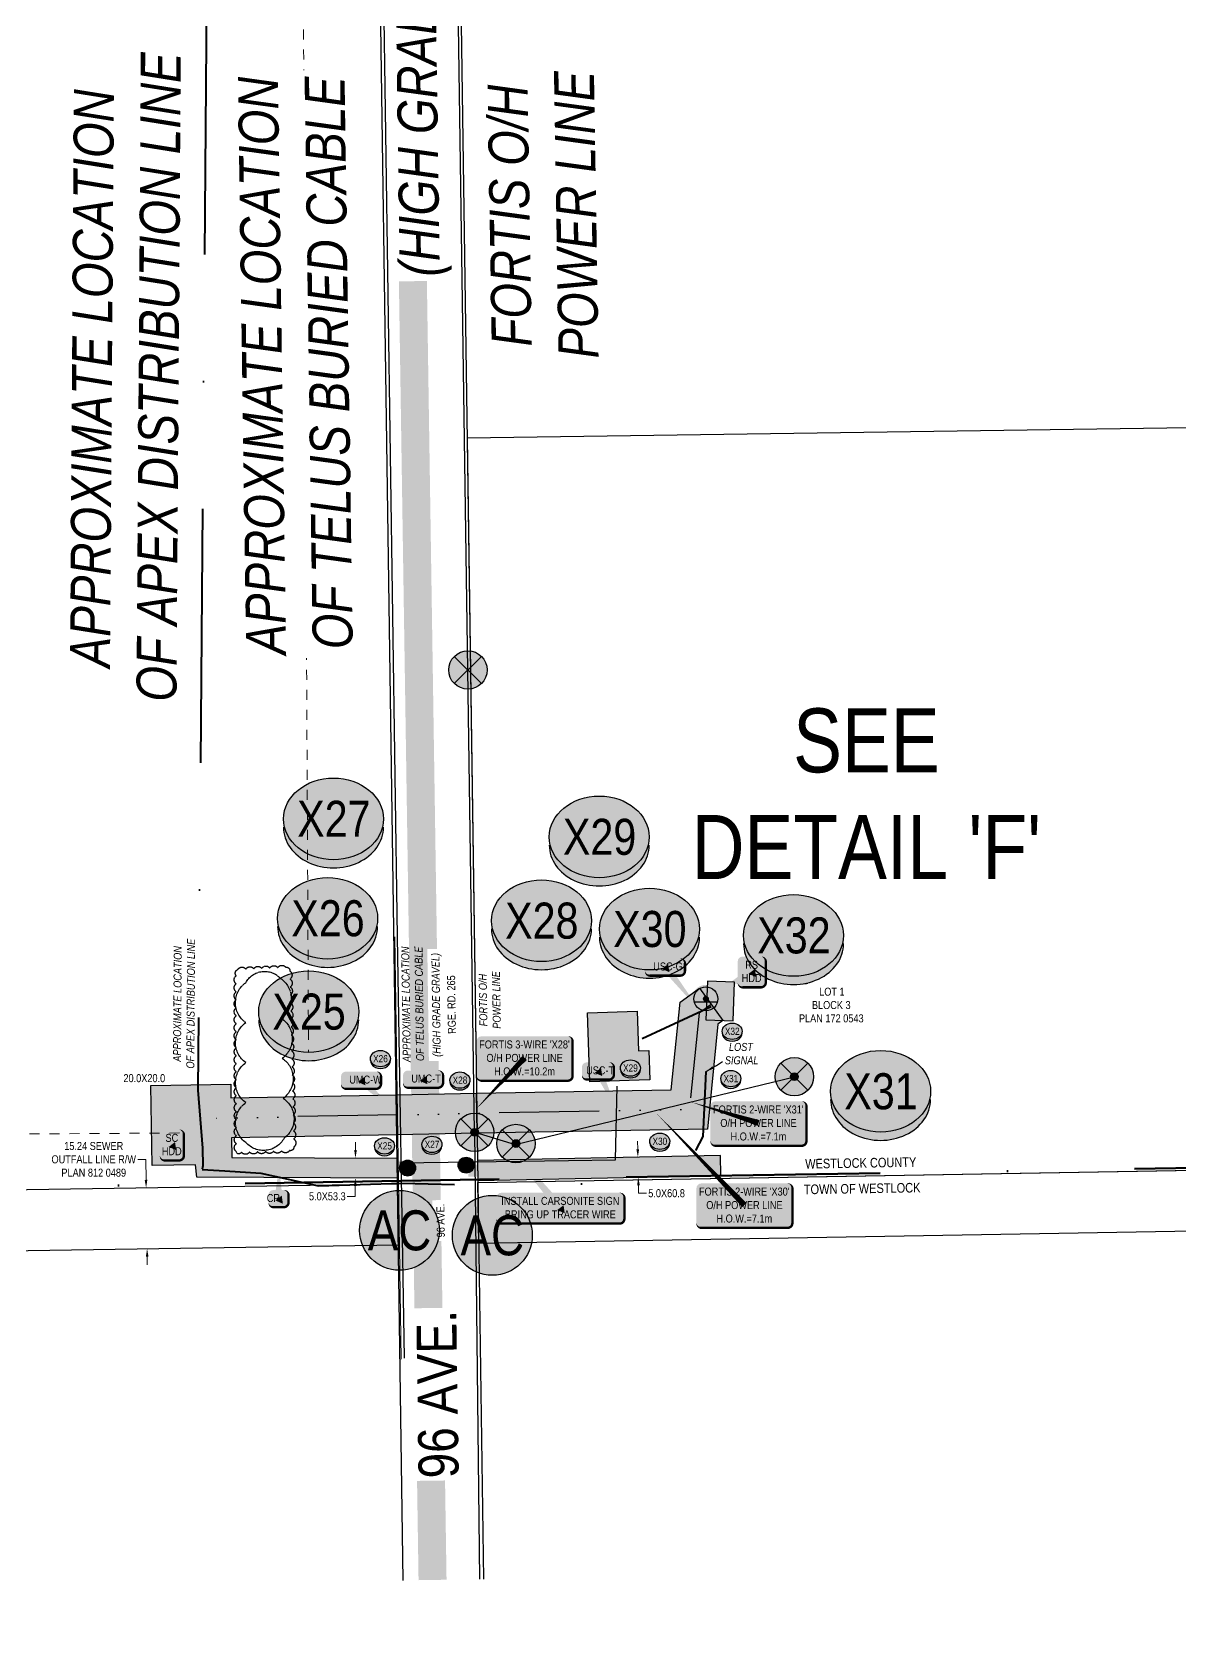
# Model space of a CAD drawing. Extents: x 72365 to 80261, y 6000112 to 6008999.
# Drawn here: x 73268.5 to 73555.6, y 6000137.8 to 6000538 of the extents above; entities that cross this region are included whole.
import ezdxf
from ezdxf.enums import TextEntityAlignment as Align

# ---------------------------------------------------------------- set-up
doc = ezdxf.new("R2010")
doc.units = 0
doc.header["$LTSCALE"] = 5
doc.header["$PDSIZE"] = 2.5
for name, pattern in [('0', [1, 1, 0]), ('BORDER', [44.45, 12.7, -6.35, 12.7, -6.35, 0, -6.35]), ('COOP2', [10, 5, -1, 0, -1, 0, -1, 0, -1, 0, -1]), ('DASHDOT', [25.4, 12.7, -6.35, 0, -6.35]), ('foc-ABD', [1, 0.5, -0.5])]:
    doc.linetypes.add(name, pattern=pattern)
doc.layers.get('Defpoints').update_dxf_attribs({"color": 9})
for name, color, linetype, lineweight, true_color in [('AS-BOUNDARY', 7, 'BORDER', 60, 0xcc33ff), ('AS-STRUCTURE', 7, 'Continuous', 30, 0x595959), ('AS-WATER PIPE', 7, 'foc-WATER', 9, 0x8ac4ff)]:
    doc.layers.add(name, color=color, linetype=linetype, lineweight=lineweight, true_color=true_color)
for name, color, linetype in [('AS-POWER', 104, 'foc-POWER'), ('AS-POWER-EXISTING-PP', 72, 'Continuous'), ('AS-POWER-EXISTING-PP-1000', 72, 'Continuous'), ('AS-POWER-T', 104, 'Continuous'), ('AS-POWER-T-1000', 104, 'Continuous'), ('AS-RESIDENCE', 14, 'Continuous'), ('AS-ROADS', 254, 'Continuous'), ('AS-SYMBOL', 7, 'Continuous'), ('AS-SYMBOL-1000', 7, 'Continuous'), ('AS-TELEPHONE', 224, 'foc-TEL'), ('AS-TELEPHONE-T', 224, 'Continuous'), ('AS-TELEPHONE-T-1000', 224, 'Continuous'), ('CG-NOTES', 7, 'Continuous'), ('CG-NOTES-1000', 7, 'Continuous'), ('DETAIL-T', 7, 'Continuous'), ('F-RW', 190, 'Continuous'), ('L-33-1000', 7, 'Continuous'), ('L-ROAD-T', 7, 'Continuous'), ('L-ROAD-T-1000', 7, 'Continuous'), ('L-SEC', 7, 'Continuous'), ('L-TITLEDB', 4, 'Continuous'), ('L-TITLEDB-T-1000', 4, 'Continuous'), ('P-APEX RECON PAY ITEMS-1000', 240, 'Continuous'), ('P-APEX RECON-10m BUFFER', 51, 'COOP2'), ('P-APEX RECON-URBAN', 30, 'COOP2'), ('P-APEX RECON-WORK AREA', 104, 'Continuous'), ('P-CROSSINGS', 250, 'Continuous'), ('P-CROSSINGS-1000', 250, 'Continuous'), ('T-BUSH', 110, '0'), ('T-BUSH-1000', 110, '0')]:
    doc.layers.add(name, color=color, linetype=linetype)
for name, color, linetype, lineweight in [('AS-RECON EXISTING', 151, 'DASHDOT', 40), ('EXISTING PIPE ABD', 113, 'foc-ABD', 13), ('F-WS-T-1000', 190, 'Continuous', 9), ('P-APEX RECON-TWS-T-1000', 104, 'Continuous', 9), ('T-TEXT', 48, 'Continuous', 18), ('T-TEXT-1000', 48, 'Continuous', 18)]:
    doc.layers.add(name, color=color, linetype=linetype, lineweight=lineweight)
for name, color, linetype, true_color in [('AS-RECON EXISTING-T', 7, 'Continuous', 0x7abdff), ('AS-RECON EXISTING-T-1000', 7, 'Continuous', 0x7abdff), ('AS-STRUCTURE-H', 7, 'Continuous', 0xa8a8a8), ('P-APEX RECON-TO BE DRILLED-H', 7, 'Continuous', 0xffafe1)]:
    doc.layers.add(name, color=color, linetype=linetype, true_color=true_color)
doc.styles.add('1.8', font='ARIALN.TTF', dxfattribs={"height": 2})
doc.styles.add('100L', font='ARIALN.TTF', dxfattribs={"height": 2})
doc.styles.add('175L', font='ARIALN.TTF', dxfattribs={"height": 20})
doc.styles.add('240', font='ARIALN.TTF', dxfattribs={"height": 30})
doc.styles.add('80', font='ARIALN.TTF', dxfattribs={"height": 10})
doc.styles.add('80CG', font='ARIALN.TTF', dxfattribs={"height": 10})
doc.styles.add('80L', font='ARIALN.TTF', dxfattribs={"height": 10})
doc.styles.add('80LS', font='ARIALNI.TTF', dxfattribs={"height": 10})
doc.styles.add('Crossing', font='ARIALN.TTF', dxfattribs={"height": 10})
doc.styles.add('foc-LtypeFont', font='ARIALN.TTF', dxfattribs={"height": 7.35})
doc.linetypes.add('foc-POWER', pattern='A,6,-1,["P",foc-LtypeFont,S=0.2,R=0,X=-0.625,Y=-0.75],-1.24,4', length=12.24)
doc.linetypes.add('foc-TEL', pattern='A,2,-1,["T",foc-LtypeFont,S=0.2,R=0,X=-0.425,Y=-0.75],-1.24,8', length=12.24)
doc.linetypes.add('foc-WATER', pattern='A,10,-1,["W",foc-LtypeFont,S=0.2,R=0,X=-0.425,Y=-0.75],-2', length=13)
doc.dimstyles.new('Compass 1 000', dxfattribs={"dimtxt": 1.8, "dimasz": 2, "dimexe": 0.2, "dimexo": 0.0625, "dimgap": 0.5, "dimtad": 0, "dimtih": 1, "dimtoh": 1, "dimzin": 0, "dimdsep": 46, "dimtxsty": '1.8', "dimcen": 0.1, "dimse1": 1, "dimse2": 1, "dimclrd": 256, "dimclrt": 256, "dimaunit": 1, "dimadec": 4, "dimazin": 0, "dimtfac": 0.06, "dimtofl": 0, "dimtmove": 0, "dimatfit": 0, "dimfxl": 0.2, "dimtolj": 1, "dimtzin": 0, "dimlwd": -1, "dimarcsym": 0})

# ---------------------------------------------------------------- blocks, each defined once
blk = doc.blocks.new('POWERPOLE')
h = blk.add_hatch(color=255)
edge = h.paths.add_edge_path()
edge.add_arc((0, 0), 0.96, 0, 360)
at = {"linetype": 'Continuous'}
for p, q in [((0.679, -0.679), (-0.679, 0.679)), ((-0.679, -0.679), (0.679, 0.679))]:
    blk.add_line(p, q, dxfattribs=at)
blk.add_circle((0, 0), 0.96, dxfattribs=at)
blk = doc.blocks.new('*U443')
h = blk.add_hatch(color=255)
edge = h.paths.add_edge_path()
edge.add_line((-54, -28.5), (54, -28.5))
edge.add_arc((54, -22.5), 6, 270, 360)
edge.add_line((60, -22.5), (60, 21))
edge.add_arc((54, 21), 6, 0, 90)
edge.add_line((54, 27), (-54, 27))
edge.add_arc((-54, 21), 6, 90, 180)
edge.add_line((-60, 21), (-60, -22.5))
edge.add_arc((-54, -22.5), 6, 180, 270)
at = {"color": 104, "flags": 128}
blk.add_lwpolyline([(-54, -28.5, 3, 3, 0), (54, -28.5, 3, 3, 0.414214), (60, -22.5, 3, 3, 0), (60, 21, 3, 0, 0.414214), (54, 27, 0, 0, 0), (-54, 27, 0, 0, 0.414214), (-60, 21, 0, 0, 0), (-60, -22.5, 0, 3, 0.414214)], format="xyseb", close=True, dxfattribs=at)
blk.add_lwpolyline([(-62.5, -65.8, 0, 7.5, 0), (0, 0, 0, 0, 0)], format="xyseb", dxfattribs=at)
at = {"color": 104, "style": '80'}
blk.add_attdef('ENTER_TEXT_001', (-26.8, -4.9), '', height=10, dxfattribs=at)
blk = doc.blocks.new('*U444')
h = blk.add_hatch(color=255)
edge = h.paths.add_edge_path()
edge.add_line((-54, -28.5), (54, -28.5))
edge.add_arc((54, -22.5), 6, 270, 360)
edge.add_line((60, -22.5), (60, 21))
edge.add_arc((54, 21), 6, 0, 90)
edge.add_line((54, 27), (-54, 27))
edge.add_arc((-54, 21), 6, 90, 180)
edge.add_line((-60, 21), (-60, -22.5))
edge.add_arc((-54, -22.5), 6, 180, 270)
at = {"color": 104, "flags": 128}
blk.add_lwpolyline([(-84.4, 26.2, 0, 7.5, 0), (0, 0, 0, 0, 0)], format="xyseb", dxfattribs=at)
blk.add_lwpolyline([(-54, -28.5, 3, 3, 0), (54, -28.5, 3, 3, 0.414214), (60, -22.5, 3, 3, 0), (60, 21, 3, 0, 0.414214), (54, 27, 0, 0, 0), (-54, 27, 0, 0, 0.414214), (-60, 21, 0, 0, 0), (-60, -22.5, 0, 3, 0.414214)], format="xyseb", close=True, dxfattribs=at)
at = {"color": 104, "style": '80'}
blk.add_attdef('ENTER_TEXT_001', (-26.8, -4.9), '', height=10, dxfattribs=at)
blk = doc.blocks.new('*D1191')
at = {"layer": 'Defpoints', "color": 0, "transparency": 16777216}
for p in [(73289.93, 6000248.98), (73290.17, 6000233.76), (73297.32, 6000233.87)]:
    blk.add_point(p, dxfattribs=at)
at = {"layer": 'F-WS-T-1000', "transparency": 16777216}
for p, q in [((73296.97, 6000256.21), (73294.97, 6000256.21)), ((73297.05, 6000251.09), (73296.97, 6000256.21)), ((73297.35, 6000231.87), (73297.38, 6000229.87))]:
    blk.add_line(p, q, dxfattribs=at)
for points in [[(73297.39, 6000251.1), (73296.72, 6000251.09), (73297.08, 6000249.09)], [(73297.68, 6000231.87), (73297.01, 6000231.86), (73297.32, 6000233.87)]]:
    blk.add_solid(points, dxfattribs=at)
at = {"layer": 'F-WS-T-1000', "transparency": 16777216, "insert": (73283.98, 6000256.21), "char_height": 2, "attachment_point": 5, "style": '1.8'}
blk.add_mtext('\\A1;15.24 SEWER\\POUTFALL LINE R/W\\PPLAN 812 0489', dxfattribs=at)
blk = doc.blocks.new('*U1192')
at = {"true_color": 0xffffa8}
h = blk.add_hatch(color=51, dxfattribs=at)
edge = h.paths.add_edge_path()
edge.add_line((-74, -20), (74, -20))
edge.add_arc((74, -14), 6, 270, 360)
edge.add_line((80, -14), (80, 12.5))
edge.add_arc((74, 12.5), 6, 0, 90)
edge.add_line((74, 18.5), (-74, 18.5))
edge.add_arc((-74, 12.5), 6, 90, 180)
edge.add_line((-80, 12.5), (-80, -14))
edge.add_arc((-74, -14), 6, 180, 270)
at = {"color": 240, "flags": 128}
for points in [[(-100.8, 118.4, 0, 10, 0), (0, 0, 5, 5, 0)], [(5.4, -7.1, 0, 10, 0), (0, 0, 5, 5, 0)]]:
    blk.add_lwpolyline(points, format="xyseb", dxfattribs=at)
blk.add_lwpolyline([(-74, -20, 3, 3, 0), (74, -20, 3, 3, 0.414214), (80, -14, 3, 3, 0), (80, 12.5, 3, 0, 0.414214), (74, 18.5, 0, 0, 0), (-74, 18.5, 0, 0, 0.414214), (-80, 12.5, 0, 0, 0), (-80, -14, 0, 3, 0.414214)], format="xyseb", close=True, dxfattribs=at)
at = {"color": 4, "style": '80'}
blk.add_attdef('OTHER_001', (-14.7, -5), '', height=10, dxfattribs=at)
blk = doc.blocks.new('*U1193')
at = {"true_color": 0xffffa8}
h = blk.add_hatch(color=51, dxfattribs=at)
edge = h.paths.add_edge_path()
edge.add_line((-19, -11.5), (19, -11.5))
edge.add_arc((19, -5.5), 6, 270, 360)
edge.add_line((25, -5.5), (25, 4))
edge.add_arc((19, 4), 6, 0, 90)
edge.add_line((19, 10), (-19, 10))
edge.add_arc((-19, 4), 6, 90, 180)
edge.add_line((-25, 4), (-25, -5.5))
edge.add_arc((-19, -5.5), 6, 180, 270)
at = {"color": 240, "flags": 128}
blk.add_lwpolyline([(-19, -11.5, 3, 3, 0), (19, -11.5, 3, 3, 0.414214), (25, -5.5, 3, 3, 0), (25, 4, 3, 0, 0.414214), (19, 10, 0, 0, 0), (-19, 10, 0, 0, 0.414214), (-25, 4, 0, 0, 0), (-25, -5.5, 0, 3, 0.414214)], format="xyseb", close=True, dxfattribs=at)
for points in [[(45.6, -44, 0, 10, 0), (0, 0, 5, 5, 0)], [(5.4, -7.1, 0, 10, 0), (0, 0, 5, 5, 0)]]:
    blk.add_lwpolyline(points, format="xyseb", dxfattribs=at)
at = {"color": 4, "style": '80'}
blk.add_attdef('OTHER_001', (-14.7, -5), '', height=10, dxfattribs=at)
blk = doc.blocks.new('*U1194')
at = {"true_color": 0xffffa8}
h = blk.add_hatch(color=51, dxfattribs=at)
edge = h.paths.add_edge_path()
edge.add_line((-19, -11.5), (19, -11.5))
edge.add_arc((19, -5.5), 6, 270, 360)
edge.add_line((25, -5.5), (25, 4))
edge.add_arc((19, 4), 6, 0, 90)
edge.add_line((19, 10), (-19, 10))
edge.add_arc((-19, 4), 6, 90, 180)
edge.add_line((-25, 4), (-25, -5.5))
edge.add_arc((-19, -5.5), 6, 180, 270)
at = {"color": 240, "flags": 128}
for points in [[(-28.3, -45.3, 0, 10, 0), (0, 0, 5, 5, 0)], [(5.4, -7.1, 0, 10, 0), (0, 0, 5, 5, 0)]]:
    blk.add_lwpolyline(points, format="xyseb", dxfattribs=at)
blk.add_lwpolyline([(-19, -11.5, 3, 3, 0), (19, -11.5, 3, 3, 0.414214), (25, -5.5, 3, 3, 0), (25, 4, 3, 0, 0.414214), (19, 10, 0, 0, 0), (-19, 10, 0, 0, 0.414214), (-25, 4, 0, 0, 0), (-25, -5.5, 0, 3, 0.414214)], format="xyseb", close=True, dxfattribs=at)
at = {"color": 4, "style": '80'}
blk.add_attdef('OTHER_001', (-14.7, -5), '', height=10, dxfattribs=at)
blk = doc.blocks.new('*U1195')
at = {"true_color": 0xffffa8}
h = blk.add_hatch(color=51, dxfattribs=at)
edge = h.paths.add_edge_path()
edge.add_line((-9, -20), (9, -20))
edge.add_arc((9, -14), 6, 270, 360)
edge.add_line((15, -14), (15, 12.5))
edge.add_arc((9, 12.5), 6, 0, 90)
edge.add_line((9, 18.5), (-9, 18.5))
edge.add_arc((-9, 12.5), 6, 90, 180)
edge.add_line((-15, 12.5), (-15, -14))
edge.add_arc((-9, -14), 6, 180, 270)
at = {"color": 240, "flags": 128}
for points in [[(35.6, 31.3, 0, 10, 0), (0, 0, 5, 5, 0)], [(5.4, -7.1, 0, 10, 0), (0, 0, 5, 5, 0)]]:
    blk.add_lwpolyline(points, format="xyseb", dxfattribs=at)
blk.add_lwpolyline([(-9, -20, 3, 3, 0), (9, -20, 3, 3, 0.414214), (15, -14, 3, 3, 0), (15, 12.5, 3, 0, 0.414214), (9, 18.5, 0, 0, 0), (-9, 18.5, 0, 0, 0.414214), (-15, 12.5, 0, 0, 0), (-15, -14, 0, 3, 0.414214)], format="xyseb", close=True, dxfattribs=at)
at = {"color": 4, "style": '80'}
blk.add_attdef('OTHER_001', (-14.7, -5), '', height=10, dxfattribs=at)
blk = doc.blocks.new('*U1196')
at = {"true_color": 0xffffa8}
h = blk.add_hatch(color=51, dxfattribs=at)
edge = h.paths.add_edge_path()
edge.add_line((-6.5, -11.5), (6.5, -11.5))
edge.add_arc((6.5, -5.5), 6, 270, 360)
edge.add_line((12.5, -5.5), (12.5, 4))
edge.add_arc((6.5, 4), 6, 0, 90)
edge.add_line((6.5, 10), (-6.5, 10))
edge.add_arc((-6.5, 4), 6, 90, 180)
edge.add_line((-12.5, 4), (-12.5, -5.5))
edge.add_arc((-6.5, -5.5), 6, 180, 270)
at = {"color": 240, "flags": 128}
for points in [[(0.6, 38.2, 0, 10, 0), (0, 0, 5, 5, 0)], [(5.4, -7.1, 0, 10, 0), (0, 0, 5, 5, 0)]]:
    blk.add_lwpolyline(points, format="xyseb", dxfattribs=at)
blk.add_lwpolyline([(-6.5, -11.5, 3, 3, 0), (6.5, -11.5, 3, 3, 0.414214), (12.5, -5.5, 3, 3, 0), (12.5, 4, 3, 0, 0.414214), (6.5, 10, 0, 0, 0), (-6.5, 10, 0, 0, 0.414214), (-12.5, 4, 0, 0, 0), (-12.5, -5.5, 0, 3, 0.414214)], format="xyseb", close=True, dxfattribs=at)
at = {"color": 4, "style": '80'}
blk.add_attdef('OTHER_001', (-14.7, -5), '', height=10, dxfattribs=at)
blk = doc.blocks.new('*D1197')
at = {"layer": 'Defpoints', "color": 0, "transparency": 16777216}
for p in [(73341.95, 6000256.59), (73341.92, 6000251.59), (73349.4, 6000251.56)]:
    blk.add_point(p, dxfattribs=at)
at = {"layer": 'P-APEX RECON-TWS-T-1000', "transparency": 16777216}
for p, q in [((73349.43, 6000258.55), (73349.44, 6000260.55)), ((73349.39, 6000249.56), (73349.38, 6000246.97)), ((73349.38, 6000246.97), (73347.38, 6000246.97))]:
    blk.add_line(p, q, dxfattribs=at)
for points in [[(73349.1, 6000258.55), (73349.77, 6000258.55), (73349.43, 6000256.55)], [(73349.06, 6000249.56), (73349.72, 6000249.56), (73349.4, 6000251.56)]]:
    blk.add_solid(points, dxfattribs=at)
at = {"layer": 'P-APEX RECON-TWS-T-1000', "transparency": 16777216, "insert": (73342.39, 6000246.97), "char_height": 2, "attachment_point": 5, "style": '1.8'}
blk.add_mtext('\\A1;5.0X53.3', dxfattribs=at)
blk = doc.blocks.new('Access_Point')
h = blk.add_hatch(color=255)
h.dxf.hatch_style = 1
edge = h.paths.add_edge_path()
edge.add_arc((0, 0), 9.99, 0, 360)
at = {"color": 170}
blk.add_circle((0, 0), 9.99, dxfattribs=at)
at = {"color": 170, "style": '175L'}
blk.add_text('AC', height=10, dxfattribs=at).set_placement((0, 0), align=Align.MIDDLE_CENTER)
blk = doc.blocks.new('*U1198')
at = {"true_color": 0xffffa8}
h = blk.add_hatch(color=51, dxfattribs=at)
edge = h.paths.add_edge_path()
edge.add_line((-14, -11.5), (14, -11.5))
edge.add_arc((14, -5.5), 6, 270, 360)
edge.add_line((20, -5.5), (20, 4))
edge.add_arc((14, 4), 6, 0, 90)
edge.add_line((14, 10), (-14, 10))
edge.add_arc((-14, 4), 6, 90, 180)
edge.add_line((-20, 4), (-20, -5.5))
edge.add_arc((-14, -5.5), 6, 180, 270)
at = {"color": 240, "flags": 128}
blk.add_lwpolyline([(-14, -11.5, 3, 3, 0), (14, -11.5, 3, 3, 0.414214), (20, -5.5, 3, 3, 0), (20, 4, 3, 0, 0.414214), (14, 10, 0, 0, 0), (-14, 10, 0, 0, 0.414214), (-20, 4, 0, 0, 0), (-20, -5.5, 0, 3, 0.414214)], format="xyseb", close=True, dxfattribs=at)
for points in [[(23.7, -50.5, 0, 10, 0), (0, 0, 5, 5, 0)], [(5.4, -7.1, 0, 10, 0), (0, 0, 5, 5, 0)]]:
    blk.add_lwpolyline(points, format="xyseb", dxfattribs=at)
at = {"color": 4, "style": '80'}
blk.add_attdef('OTHER_001', (-14.7, -5), '', height=10, dxfattribs=at)
blk = doc.blocks.new('*U1199')
h = blk.add_hatch(color=255)
edge = h.paths.add_edge_path()
edge.add_line((-54, -28.5), (54, -28.5))
edge.add_arc((54, -22.5), 6, 270, 360)
edge.add_line((60, -22.5), (60, 21))
edge.add_arc((54, 21), 6, 0, 90)
edge.add_line((54, 27), (-54, 27))
edge.add_arc((-54, 21), 6, 90, 180)
edge.add_line((-60, 21), (-60, -22.5))
edge.add_arc((-54, -22.5), 6, 180, 270)
at = {"color": 104, "flags": 128}
blk.add_lwpolyline([(-113.1, 118, 0, 7.5, 0), (0, 0, 0, 0, 0)], format="xyseb", dxfattribs=at)
blk.add_lwpolyline([(-54, -28.5, 3, 3, 0), (54, -28.5, 3, 3, 0.414214), (60, -22.5, 3, 3, 0), (60, 21, 3, 0, 0.414214), (54, 27, 0, 0, 0), (-54, 27, 0, 0, 0.414214), (-60, 21, 0, 0, 0), (-60, -22.5, 0, 3, 0.414214)], format="xyseb", close=True, dxfattribs=at)
at = {"color": 104, "style": '80'}
blk.add_attdef('ENTER_TEXT_001', (-26.8, -4.9), '', height=10, dxfattribs=at)
blk = doc.blocks.new('*U1200')
at = {"true_color": 0xffffa8}
h = blk.add_hatch(color=51, dxfattribs=at)
edge = h.paths.add_edge_path()
edge.add_line((-19, -11.5), (19, -11.5))
edge.add_arc((19, -5.5), 6, 270, 360)
edge.add_line((25, -5.5), (25, 4))
edge.add_arc((19, 4), 6, 0, 90)
edge.add_line((19, 10), (-19, 10))
edge.add_arc((-19, 4), 6, 90, 180)
edge.add_line((-25, 4), (-25, -5.5))
edge.add_arc((-19, -5.5), 6, 180, 270)
at = {"color": 240, "flags": 128}
blk.add_lwpolyline([(-19, -11.5, 3, 3, 0), (19, -11.5, 3, 3, 0.414214), (25, -5.5, 3, 3, 0), (25, 4, 3, 0, 0.414214), (19, 10, 0, 0, 0), (-19, 10, 0, 0, 0.414214), (-25, 4, 0, 0, 0), (-25, -5.5, 0, 3, 0.414214)], format="xyseb", close=True, dxfattribs=at)
for points in [[(44.5, -56.5, 0, 10, 0), (0, 0, 5, 5, 0)], [(5.4, -7.1, 0, 10, 0), (0, 0, 5, 5, 0)]]:
    blk.add_lwpolyline(points, format="xyseb", dxfattribs=at)
at = {"color": 4, "style": '80'}
blk.add_attdef('OTHER_001', (-14.7, -5), '', height=10, dxfattribs=at)
blk = doc.blocks.new('RISER')
h = blk.add_hatch(color=255)
h.dxf.hatch_style = 1
edge = h.paths.add_edge_path()
edge.add_arc((0, 0), 0.7, 0, 360)
blk.add_hatch(color=13).paths.add_polyline_path([(0.581, -0.15), (-0.581, -0.15, 0.774597)])
at = {"color": 13}
blk.add_line((-0.581, -0.15), (0.581, -0.15), dxfattribs=at)
blk.add_circle((0, 0), 0.6, dxfattribs=at)
blk = doc.blocks.new('*U1201')
at = {"true_color": 0xffffa8}
h = blk.add_hatch(color=51, dxfattribs=at)
edge = h.paths.add_edge_path()
edge.add_line((-11.5, -20), (11.5, -20))
edge.add_arc((11.5, -14), 6, 270, 360)
edge.add_line((17.5, -14), (17.5, 12.5))
edge.add_arc((11.5, 12.5), 6, 0, 90)
edge.add_line((11.5, 18.5), (-11.5, 18.5))
edge.add_arc((-11.5, 12.5), 6, 90, 180)
edge.add_line((-17.5, 12.5), (-17.5, -14))
edge.add_arc((-11.5, -14), 6, 180, 270)
at = {"color": 240, "flags": 128}
for points in [[(-51.2, -32.1, 0, 10, 0), (0, 0, 5, 5, 0)], [(5.4, -7.1, 0, 10, 0), (0, 0, 5, 5, 0)]]:
    blk.add_lwpolyline(points, format="xyseb", dxfattribs=at)
blk.add_lwpolyline([(-11.5, -20, 3, 3, 0), (11.5, -20, 3, 3, 0.414214), (17.5, -14, 3, 3, 0), (17.5, 12.5, 3, 0, 0.414214), (11.5, 18.5, 0, 0, 0), (-11.5, 18.5, 0, 0, 0.414214), (-17.5, 12.5, 0, 0, 0), (-17.5, -14, 0, 3, 0.414214)], format="xyseb", close=True, dxfattribs=at)
at = {"color": 4, "style": '80'}
blk.add_attdef('OTHER_001', (-14.7, -5), '', height=10, dxfattribs=at)
blk = doc.blocks.new('*D1202')
at = {"layer": 'Defpoints', "color": 0, "transparency": 16777216}
for p in [(73425.35, 6000256.84), (73425.45, 6000251.85), (73420.16, 6000251.74)]:
    blk.add_point(p, dxfattribs=at)
at = {"layer": 'P-APEX RECON-TWS-T-1000', "transparency": 16777216}
for p, q in [((73420.02, 6000258.74), (73419.97, 6000260.74)), ((73420.2, 6000249.74), (73420.24, 6000247.74)), ((73420.24, 6000247.74), (73422.24, 6000247.74))]:
    blk.add_line(p, q, dxfattribs=at)
for points in [[(73420.35, 6000258.74), (73419.68, 6000258.73), (73420.06, 6000256.74)], [(73420.53, 6000249.75), (73419.86, 6000249.73), (73420.16, 6000251.74)]]:
    blk.add_solid(points, dxfattribs=at)
at = {"layer": 'P-APEX RECON-TWS-T-1000', "transparency": 16777216, "insert": (73427.23, 6000247.74), "char_height": 2, "attachment_point": 5, "style": '1.8'}
blk.add_mtext('\\A1;5.0X60.8', dxfattribs=at)
blk = doc.blocks.new('xing2')
h = blk.add_hatch(color=50)
h.dxf.hatch_style = 1
edge = h.paths.add_edge_path()
edge.add_ellipse((0, 0), major_axis=(-12.5, 0), ratio=0.816297, start_angle=0, end_angle=360)
h = blk.add_hatch(color=250)
h.dxf.hatch_style = 1
edge = h.paths.add_edge_path()
edge.add_ellipse((0, -2.05), major_axis=(-12.5, 0), ratio=0.816297, start_angle=0, end_angle=180)
edge.add_line((12.5, -2.05), (12.5, 0))
edge.add_ellipse((0, 0), major_axis=(-12.5, 0), ratio=0.816297, start_angle=0, end_angle=180, ccw=False)
edge.add_line((-12.5, 0), (-12.5, -2.05))
at = {"color": 250}
blk.add_ellipse((0, 0), major_axis=(-12.5, 0), ratio=0.816297, dxfattribs=at)
blk.add_ellipse((0, -2.05), major_axis=(-12.5, 0), ratio=0.816297, start_param=0, end_param=3.141593, dxfattribs=at)
at = {"color": 250, "style": 'Crossing'}
blk.add_attdef('CROSSING', text='', height=9, dxfattribs=at).set_placement((0.09, 0.02), align=Align.MIDDLE_CENTER)
at = {"color": 250, "style": 'Crossing', "flags": 1}
for tag, p in [('OWNER', (0.09, -12.49)), ('DESCRIPTION', (0.09, -25.77)), ('LOCATION', (0.09, -39.3)), ('DWG_REF', (0.09, -52.84))]:
    blk.add_attdef(tag, text='', height=9, dxfattribs=at).set_placement(p, align=Align.MIDDLE_CENTER)

msp = doc.modelspace()

# ---------------------------------------------------------------- hatches: boundary and pattern name
at = {"layer": 'AS-STRUCTURE-H'}
h = msp.add_hatch(color=256, dxfattribs=at)
h.dxf.hatch_style = 1
h.paths.add_polyline_path([(73437.471, 6000300.766), (73437.056, 6000291.104), (73443.84, 6000290.813), (73444.255, 6000300.474)])
h = msp.add_hatch(color=256, dxfattribs=at)
h.dxf.hatch_style = 1
h.paths.add_polyline_path([(73420.4, 6000275.973), (73408.009, 6000275.597), (73407.487, 6000292.844), (73419.877, 6000293.219), (73420.176, 6000283.351), (73422.781, 6000283.43), (73423.005, 6000276.051)])
at = {"layer": 'P-APEX RECON-10m BUFFER'}
h = msp.add_hatch(color=256, dxfattribs=at)
h.dxf.hatch_style = 1
h.paths.add_polyline_path([(73379.707, 6000272.721), (73428.38, 6000273.626), (73430.597, 6000295.524), (73435.425, 6000298.997), (73441.26, 6000290.886), (73440.084, 6000290.041), (73437.428, 6000263.801), (73379.851, 6000262.73)])
h = msp.add_hatch(color=256, dxfattribs=at)
h.dxf.hatch_style = 1
h.paths.add_polyline_path([(73359.754, 6000262.356), (73318.453, 6000261.588), (73318.533, 6000256.702), (73359.838, 6000256.502), (73359.91, 6000251.506), (73309.743, 6000251.749), (73309.424, 6000254.862), (73298.58, 6000254.685), (73298.255, 6000274.666), (73318.235, 6000274.991), (73318.291, 6000271.578), (73359.61, 6000272.347)])
h = msp.add_hatch(color=256, dxfattribs=at)
h.dxf.hatch_style = 1
h.paths.add_polyline_path([(73379.851, 6000262.73), (73359.754, 6000262.356), (73359.61, 6000272.347), (73379.707, 6000272.721)])
h = msp.add_hatch(color=256, dxfattribs=at)
h.dxf.hatch_style = 1
h.paths.add_polyline_path([(73440.721, 6000257.154), (73379.948, 6000255.924), (73380.02, 6000250.929), (73440.822, 6000252.159)])
at = {"layer": 'P-APEX RECON-TO BE DRILLED-H'}
h = msp.add_hatch(color=256, dxfattribs=at)
h.dxf.hatch_style = 1
edge = h.paths.add_edge_path()
edge.add_line((73441.26, 6000290.886), (73440.084, 6000290.041))
edge.add_line((73440.084, 6000290.041), (73437.428, 6000263.801))
edge.add_line((73437.428, 6000263.801), (73317.209, 6000261.565))
edge.add_line((73317.209, 6000261.565), (73310.937, 6000261.2))
edge.add_line((73310.937, 6000261.2), (73310.357, 6000271.175))
edge.add_line((73310.357, 6000271.175), (73316.728, 6000271.545))
edge.add_arc((73317.018, 6000266.558), 4.996, 91.06589, 93.32545, ccw=False)
edge.add_line((73316.925, 6000271.553), (73428.38, 6000273.626))
edge.add_line((73428.38, 6000273.626), (73430.597, 6000295.524))
edge.add_line((73430.597, 6000295.524), (73435.425, 6000298.997))
edge.add_line((73435.425, 6000298.997), (73441.26, 6000290.886))

# ---------------------------------------------------------------- linework, layer by layer
at = {"layer": 'AS-BOUNDARY', "flags": 128}
msp.add_lwpolyline([(75926.095, 6000295.019), (75826.111, 6000293.198), (75021.904, 6000278.765), (74190.872, 6000264.401), (74090.887, 6000262.676), (72553.855, 6000237.732), (72555.244, 6000137.825)], dxfattribs=at)
at = {"layer": 'AS-POWER', "flags": 128}
for points in [[(73379.21, 6000262.974), (73377.548, 6000378.547), (73366.287, 6001155.6)], [(73380.513, 6000151.269), (73379.288, 6000262.988), (73389.334, 6000259.963), (73459.181, 6000276.81)]]:
    msp.add_lwpolyline(points, dxfattribs=at)
at = {"layer": 'AS-RECON EXISTING', "flags": 128}
for points in [[(73410.765, 6001085.25), (73400.429, 6001071.48), (73400.096, 6000919.401), (73401.13, 6000914.758), (73404.558, 6000899.365), (73334.686, 6000898.602), (73317.923, 6000898.419), (73319.561, 6000839.686), (73320.497, 6000806.13), (73313.921, 6000806.028), (73314.094, 6000793.993), (73314.041, 6000786.121), (73310.026, 6000273.49), (73311.198, 6000258.981), (73311.228, 6000254.619), (73311.082, 6000253.732)], [(73311.087, 6000253.683), (73311.088, 6000253.675), (73316.749, 6000253.347), (73325.772, 6000252.73), (73340.197, 6000249.594), (73361.022, 6000250.228), (73378.679, 6000249.841), (73405.557, 6000250.047), (73428.561, 6000252.25), (73432.19, 6000253.91), (73436.392, 6000261.916), (73437.147, 6000278.168)]]:
    msp.add_lwpolyline(points, dxfattribs=at)
at = {"layer": 'AS-RECON EXISTING', "color": 240, "flags": 128}
msp.add_lwpolyline([(73438.4, 6000294.333), (73421.127, 6000286.342)], dxfattribs=at)
at = {"layer": 'AS-RESIDENCE', "flags": 128}
msp.add_lwpolyline([(73420.4, 6000275.973), (73408.009, 6000275.597), (73407.487, 6000292.844), (73419.877, 6000293.219), (73420.176, 6000283.351), (73420.176, 6000283.351), (73422.781, 6000283.43), (73423.005, 6000276.051)], close=True, dxfattribs=at)
at = {"layer": 'AS-ROADS', "flags": 128}
for points, const_width in [([(73368.707, 6000151.077), (73353.501, 6001155.393)], 7), ([(73348.499, 6000254.283), (73365.736, 6000254.406)], 2.998), ([(73377.629, 6000253.379), (73440.772, 6000254.657)], 2.998)]:
    msp.add_lwpolyline(points, dxfattribs=dict(at, const_width=const_width))
at = {"layer": 'AS-STRUCTURE', "flags": 128}
msp.add_lwpolyline([(73437.471, 6000300.766), (73437.056, 6000291.104), (73443.84, 6000290.813), (73444.255, 6000300.474)], close=True, dxfattribs=at)
at = {"layer": 'AS-TELEPHONE', "flags": 128}
for points in [[(73361.663, 6000206.478), (73359.937, 6000311.87), (73347.721, 6001155.3)], [(73360.515, 6000255.361), (73402.711, 6000255.943), (73414.469, 6000256.111), (73414.908, 6000274.487)]]:
    msp.add_lwpolyline(points, dxfattribs=at)
at = {"layer": 'AS-WATER PIPE', "flags": 128}
msp.add_lwpolyline([(73360.888, 6000206.305), (73359.256, 6000311.87)], dxfattribs=at)
at = {"layer": 'EXISTING PIPE ABD', "flags": 128}
for points in [[(73334.686, 6000898.602), (73337.687, 6000283.091)], [(73305.441, 6000262.808), (73167.51, 6000261.927), (73167.745, 6000246.821)]]:
    msp.add_lwpolyline(points, dxfattribs=at)
at = {"layer": 'F-RW', "flags": 128}
for points in [[(74090.887, 6000262.677), (74093.171, 6000262.716), (74092.917, 6000277.941), (74732.419, 6000288.985), (74733.467, 6000228.084), (74733.467, 6000228.084), (75002.52, 6000232.731), (75002.758, 6000217.505), (74718.504, 6000212.595), (74717.455, 6000273.496), (74190.872, 6000264.401), (74108.395, 6000262.979), (74108.658, 6000247.754), (74091.122, 6000247.451), (73380.247, 6000235.175), (73380.028, 6000250.401)], [(73380.028, 6000250.401), (74093.171, 6000262.716)]]:
    msp.add_lwpolyline(points, dxfattribs=at)
msp.add_lwpolyline([(72520.596, 6000237.214), (72520.94, 6000222.001), (73360.152, 6000234.828), (73359.931, 6000250.054), (72520.596, 6000237.214)], close=True, dxfattribs=at)
at = {"layer": 'L-SEC', "flags": 128}
for points in [[(73359.931, 6000250.054), (73348.347, 6001055.228)], [(73368.444, 6001055.557), (73380.028, 6000250.401)], [(73361.369, 6000150.957), (73359.931, 6000250.054)], [(73380.028, 6000250.401), (73381.452, 6000151.284)]]:
    msp.add_lwpolyline(points, dxfattribs=at)
at = {"layer": 'L-TITLEDB', "flags": 128}
msp.add_lwpolyline([(73665.873, 6000255.336), (73663.208, 6000440.581), (73377.351, 6000436.462), (73380.028, 6000250.401)], close=True, dxfattribs=at)
at = {"layer": 'P-APEX RECON-URBAN', "flags": 128}
msp.add_lwpolyline([(73438.342, 6000294.941), (73435.341, 6000292.782), (73432.904, 6000268.714), (73317.018, 6000266.558), (73310.647, 6000266.187)], dxfattribs=at)
at = {"layer": 'P-APEX RECON-WORK AREA', "flags": 128}
for points in [[(73379.707, 6000272.721), (73428.38, 6000273.626), (73430.597, 6000295.524), (73435.425, 6000298.997), (73441.26, 6000290.886), (73440.084, 6000290.041), (73437.428, 6000263.801), (73379.851, 6000262.73)], [(73359.754, 6000262.356), (73318.453, 6000261.588), (73318.533, 6000256.702), (73359.838, 6000256.502), (73359.91, 6000251.506), (73309.743, 6000251.749), (73309.424, 6000254.862), (73298.58, 6000254.685), (73298.255, 6000274.666), (73318.235, 6000274.991), (73318.291, 6000271.578), (73359.61, 6000272.347)], [(73379.851, 6000262.73), (73359.754, 6000262.356), (73359.61, 6000272.347), (73379.707, 6000272.721)], [(73440.721, 6000257.154), (73379.948, 6000255.924), (73380.02, 6000250.929), (73440.822, 6000252.159)]]:
    msp.add_lwpolyline(points, close=True, dxfattribs=at)
at = {"layer": 'T-BUSH', "flags": 128}
msp.add_lwpolyline([(73322.05, 6000260.407, -0.5205671), (73322.038, 6000270.399, -0.5205671), (73322.027, 6000280.39, -0.5205671), (73322.016, 6000290.382, -0.5205671), (73322.004, 6000300.374, -0.5205671), (73330.674, 6000301.455, -0.5205671), (73330.902, 6000291.466, -0.5205671), (73331.13, 6000281.477, -0.5205671), (73331.357, 6000271.487, -0.5205671), (73331.585, 6000261.498, -0.5205671)], format="xyb", close=True, dxfattribs=at)
at = {"layer": 'T-BUSH-1000', "flags": 128}
msp.add_lwpolyline([(73319.654, 6000258.128, -0.5205671), (73319.652, 6000260.126, -0.5205671), (73319.65, 6000262.124, -0.5205671), (73319.648, 6000264.123, -0.5205671), (73319.645, 6000266.121, -0.5205671), (73319.643, 6000268.119, -0.5205671), (73319.641, 6000270.118, -0.5205671), (73319.638, 6000272.116, -0.5205671), (73319.636, 6000274.114, -0.5205671), (73319.634, 6000276.113, -0.5205671), (73319.632, 6000278.111, -0.5205671), (73319.629, 6000280.109, -0.5205671), (73319.627, 6000282.108, -0.5205671), (73319.625, 6000284.106, -0.5205671), (73319.622, 6000286.104, -0.5205671), (73319.62, 6000288.103, -0.5205671), (73319.618, 6000290.101, -0.5205671), (73319.616, 6000292.099, -0.5205671), (73319.613, 6000294.098, -0.5205671), (73319.611, 6000296.096, -0.5205671), (73319.609, 6000298.094, -0.5205671), (73319.606, 6000300.093, -0.5205671), (73319.604, 6000302.091, -0.5205671), (73320.023, 6000303.687, -0.5205671), (73322.02, 6000303.778, -0.5205671), (73324.016, 6000303.869, -0.5205671), (73326.012, 6000303.959, -0.5205671), (73328.008, 6000304.05, -0.5205671), (73330.005, 6000304.141, -0.5205671), (73332.001, 6000304.232, -0.5205671), (73333.031, 6000303.288, -0.5205671), (73333.077, 6000301.29, -0.5205671), (73333.122, 6000299.292, -0.5205671), (73333.168, 6000297.294, -0.5205671), (73333.213, 6000295.297, -0.5205671), (73333.259, 6000293.299, -0.5205671), (73333.304, 6000291.301, -0.5205671), (73333.35, 6000289.303, -0.5205671), (73333.395, 6000287.305, -0.5205671), (73333.441, 6000285.308, -0.5205671), (73333.486, 6000283.31, -0.5205671), (73333.532, 6000281.312, -0.5205671), (73333.578, 6000279.314, -0.5205671), (73333.623, 6000277.316, -0.5205671), (73333.669, 6000275.319, -0.5205671), (73333.714, 6000273.321, -0.5205671), (73333.76, 6000271.323, -0.5205671), (73333.805, 6000269.325, -0.5205671), (73333.851, 6000267.327, -0.5205671), (73333.896, 6000265.329, -0.5205671), (73333.942, 6000263.332, -0.5205671), (73333.988, 6000261.334, -0.5205671), (73334.033, 6000259.336, -0.5205671), (73332.944, 6000258.407, -0.5205671), (73330.947, 6000258.334, -0.5205671), (73328.95, 6000258.261, -0.5205671), (73326.953, 6000258.187, -0.5205671), (73324.956, 6000258.114, -0.5205671), (73322.959, 6000258.041, -0.5205671), (73320.962, 6000257.968, -0.5205671), (73319.617, 6000257.918, -0.5205671)], format="xyb", dxfattribs=at)

# ---------------------------------------------------------------- block references
at = {"layer": 'AS-POWER-EXISTING-PP', "xscale": 4.99999999999995, "yscale": 4.99999999999995, "zscale": 4.99999999999995}
for p in [(73377.548, 6000378.547), (73459.189, 6000276.872), (73379.21, 6000262.974), (73389.551, 6000260.171)]:
    msp.add_blockref('POWERPOLE', p, dxfattribs=at)
at = {"layer": 'AS-POWER-EXISTING-PP-1000'}
for p in [(73459.189, 6000276.872), (73379.21, 6000262.974), (73389.551, 6000260.171)]:
    msp.add_blockref('POWERPOLE', p, dxfattribs=at)
at = {"layer": 'AS-POWER-T-1000'}
ref = msp.add_blockref('*U443', (73391.727, 6000281.57), dxfattribs=dict(at, xscale=0.1999999999999994, yscale=0.1999999999999994, zscale=0.1999999999999994))
ref.add_attrib('ENTER_TEXT_001', "FORTIS 3-WIRE 'X28'", (73380.363, 6000283.938), dxfattribs={"layer": '0', "color": 104, "height": 2, "style": '80'})
ref.add_attrib('ENTER_TEXT_002', 'O/H POWER LINE', (73382.183, 6000280.57), dxfattribs={"layer": '0', "color": 104, "height": 2, "style": '80'})
ref.add_attrib('ENTER_TEXT_003', 'H.O.W.=10.2m', (73384.104, 6000277.201), dxfattribs={"layer": '0', "color": 104, "height": 2, "style": '80'})
ref = msp.add_blockref('*U1199', (73446.692, 6000244.787), dxfattribs=dict(at, xscale=0.1999999999999994, yscale=0.1999999999999994, zscale=0.1999999999999994))
ref.add_attrib('ENTER_TEXT_001', "FORTIS 2-WIRE 'X30'", (73435.329, 6000247.155), dxfattribs={"layer": '0', "color": 104, "height": 2, "style": '80'})
ref.add_attrib('ENTER_TEXT_002', 'O/H POWER LINE', (73437.148, 6000243.786), dxfattribs={"layer": '0', "color": 104, "height": 2, "style": '80'})
ref.add_attrib('ENTER_TEXT_003', 'H.O.W.=7.1m', (73439.707, 6000240.417), dxfattribs={"layer": '0', "color": 104, "height": 2, "style": '80'})
ref = msp.add_blockref('*U444', (73450.212, 6000265.309), dxfattribs=dict(at, xscale=0.1999999999999994, yscale=0.1999999999999994, zscale=0.1999999999999994))
ref.add_attrib('ENTER_TEXT_001', "FORTIS 2-WIRE 'X31'", (73438.849, 6000267.677), dxfattribs={"layer": '0', "color": 104, "height": 2, "style": '80'})
ref.add_attrib('ENTER_TEXT_002', 'O/H POWER LINE', (73440.668, 6000264.308), dxfattribs={"layer": '0', "color": 104, "height": 2, "style": '80'})
ref.add_attrib('ENTER_TEXT_003', 'H.O.W.=7.1m', (73443.227, 6000260.939), dxfattribs={"layer": '0', "color": 104, "height": 2, "style": '80'})
at = {"layer": 'AS-SYMBOL', "xscale": 4.995841144999982, "yscale": 4.995841144999982, "zscale": 4.995841144999982}
msp.add_blockref('RISER', (73437.064, 6000296.334), dxfattribs=at)
at = {"layer": 'AS-SYMBOL-1000', "xscale": 0.999168229, "yscale": 0.999168229, "zscale": 0.999168229}
msp.add_blockref('RISER', (73437.064, 6000296.334), dxfattribs=at)
at = {"layer": 'CG-NOTES-1000', "xscale": 0.1998336457999993, "yscale": 0.1998336457999993, "zscale": 0.1998336457999993}
for p in [(73362.471, 6000254.046), (73377.09, 6000254.761)]:
    msp.add_blockref('Access_Point', p, dxfattribs=at)
at = {"layer": 'P-APEX RECON PAY ITEMS-1000', "xscale": 0.1999999999999992, "yscale": 0.1999999999999992, "zscale": 0.1999999999999992}
for name, p, values in [('*U1200', (73426.834, 6000304.434), {'OTHER_001': 'USC-G'}), ('*U1198', (73410.055, 6000278.461), {'OTHER_001': 'USC-T'}), ('*U1193', (73350.82, 6000276.152), {'OTHER_001': 'UMC-W'}), ('*U1194', (73366.332, 6000276.422), {'OTHER_001': 'UMC-T'}), ('*U1196', (73330.196, 6000246.55), {'OTHER_001': 'CR'})]:
    msp.add_blockref(name, p, dxfattribs=at).add_auto_attribs(values)
at = {"layer": 'P-APEX RECON PAY ITEMS-1000'}
ref = msp.add_blockref('*U1201', (73448.531, 6000303.206), dxfattribs=dict(at, xscale=0.1999999999999992, yscale=0.1999999999999992, zscale=0.1999999999999992))
ref.add_attrib('OTHER_001', 'RS', (73446.912, 6000303.855), dxfattribs={"layer": '0', "color": 4, "height": 2, "style": '80'})
ref.add_attrib('OTHER_002', 'HDD', (73446.026, 6000300.522), dxfattribs={"layer": '0', "color": 4, "height": 2, "style": '80'})
ref = msp.add_blockref('*U1192', (73400.675, 6000244.15), dxfattribs=dict(at, xscale=0.1999999999999992, yscale=0.1999999999999992, zscale=0.1999999999999992))
ref.add_attrib('OTHER_001', 'INSTALL CARSONITE SIGN', (73385.894, 6000244.834), dxfattribs={"layer": '0', "color": 4, "height": 2, "style": '80'})
ref.add_attrib('OTHER_002', 'BRING UP TRACER WIRE', (73386.779, 6000241.465), dxfattribs={"layer": '0', "color": 4, "height": 2, "style": '80'})
ref = msp.add_blockref('*U1195', (73303.519, 6000259.935), dxfattribs=dict(at, xscale=0.1999999999999992, yscale=0.1999999999999992, zscale=0.1999999999999992))
ref.add_attrib('OTHER_001', 'SC', (73301.923, 6000260.584), dxfattribs={"layer": '0', "color": 4, "height": 2, "style": '80'})
ref.add_attrib('OTHER_002', 'HDD', (73301.013, 6000257.25), dxfattribs={"layer": '0', "color": 4, "height": 2, "style": '80'})
at = {"layer": 'P-CROSSINGS'}
for p, values in [((73343.929, 6000341.321), {'CROSSING': 'X27'}), ((73410.391, 6000336.819), {'CROSSING': 'X29'}), ((73342.47, 6000316.461), {'CROSSING': 'X26'}), ((73422.958, 6000313.775), {'CROSSING': 'X30'}), ((73337.735, 6000293.132), {'CROSSING': 'X25'}), ((73480.756, 6000273.22), {'CROSSING': 'X31'})]:
    msp.add_blockref('xing2', p, dxfattribs=at).add_auto_attribs(values)
at = {"layer": 'P-CROSSINGS-1000', "xscale": 0.1999999999999995, "yscale": 0.1999999999999995, "zscale": 0.1999999999999995}
for p, values in [((73443.636, 6000288.217), {'CROSSING': 'X32'}), ((73355.665, 6000281.384), {'CROSSING': 'X26'}), ((73418.171, 6000279.047), {'CROSSING': 'X29'}), ((73375.55, 6000276.012), {'CROSSING': 'X28'}), ((73443.298, 6000276.402), {'CROSSING': 'X31'}), ((73356.694, 6000259.584), {'CROSSING': 'X25'}), ((73368.563, 6000259.959), {'CROSSING': 'X27'}), ((73425.53, 6000260.726), {'CROSSING': 'X30'})]:
    msp.add_blockref('xing2', p, dxfattribs=at).add_auto_attribs(values)

# ---------------------------------------------------------------- texts
at = {"layer": 'AS-RECON EXISTING-T', "insert": (73277.927, 6000362.126), "char_height": 10, "attachment_point": 1, "rotation": 89.61103, "style": '100L'}
msp.add_mtext_dynamic_manual_height_columns('\\pi17.113;{\\fArial Narrow|b0|i1|c0|p34;APPROXIMATE LOCATION\\P\\pi8.655;OF APEX DISTRIBUTION LINE}', width=179.08357, gutter_width=50, heights=[0], dxfattribs=at)
at = {"layer": 'AS-RECON EXISTING-T-1000', "insert": (73303.787, 6000278.809), "char_height": 2, "attachment_point": 1, "rotation": 89.61103, "style": '100L'}
msp.add_mtext_dynamic_manual_height_columns('\\pi1.8203;{\\fArial Narrow|b0|i1|c0|p34;APPROXIMATE LOCATION\\P\\pi0.12861;OF APEX DISTRIBUTION LINE}', width=32.61193, gutter_width=50, heights=[0], dxfattribs=at)
at = {"layer": 'AS-RECON EXISTING-T-1000', "insert": (73441.711, 6000285.315), "char_height": 2, "attachment_point": 1, "style": '100L'}
msp.add_mtext_dynamic_manual_height_columns('\\pi1.1165;{\\fArial Narrow|b0|i1|c0|p34;LOST\\P\\pi0.094649;SIGNAL}', width=8.3571, gutter_width=50, heights=[0], dxfattribs=at)
at = {"layer": 'DETAIL-T', "color": 3, "insert": (73477.196, 6000347.621), "char_height": 15.9867, "width": 93.40027, "attachment_point": 5, "style": '80CG'}
msp.add_mtext("SEE\\PDETAIL 'F'", dxfattribs=at)
at = {"layer": 'L-33-1000', "color": 200, "linetype": 'Continuous', "true_color": 0xcc33ff, "char_height": 2.4, "attachment_point": 5, "rotation": 0.95913, "style": '240'}
for s, width, insert in [('WESTLOCK COUNTY', 27.82395, (73475.788, 6000255.308)), ('TOWN OF WESTLOCK', 29.21993, (73476.131, 6000248.909))]:
    msp.add_mtext_dynamic_manual_height_columns(s, width=width, gutter_width=45, heights=[0], dxfattribs=dict(at, insert=insert))
at = {"layer": 'P-APEX RECON-TWS-T-1000', "insert": (73291.409, 6000277.512), "char_height": 1.9983, "attachment_point": 1, "style": '80L'}
msp.add_mtext_dynamic_manual_height_columns('20.0X20.0', width=10.35424, gutter_width=50, heights=[0], dxfattribs=at)

# ---------------------------------------------------------------- dimensions: what is measured, and where the dimension line sits
at = {"layer": 'F-WS-T-1000'}
dim = msp.add_linear_dim(base=(73297.316, 6000233.867), p1=(73289.933, 6000248.983), p2=(73290.165, 6000233.758), angle=270.87567, text='15.24 SEWER\\POUTFALL LINE R/W\\PPLAN 812 0489', dimstyle='Compass 1 000', dxfattribs=at)
dim.commit()
dim.dimension.update_dxf_attribs({"geometry": '*D1191', "text_midpoint": (73283.977, 6000256.205), "dimtype": 161})
at = {"layer": 'P-APEX RECON-TWS-T-1000'}
for base, p1, p2, angle, text, picture, middle in [((73349.401, 6000251.557), (73341.949, 6000256.589), (73341.924, 6000251.593), 269.7229, '5.0X53.3', '*D1197', (73342.393, 6000246.973)), ((73420.157, 6000251.741), (73425.349, 6000256.843), (73425.45, 6000251.848), 271.15905, '5.0X60.8', '*D1202', (73427.227, 6000247.742))]:
    dim = msp.add_linear_dim(base=base, p1=p1, p2=p2, angle=angle, text=text, dimstyle='Compass 1 000', dxfattribs=at)
    dim.commit()
    dim.dimension.update_dxf_attribs({"geometry": picture, "text_midpoint": middle, "dimtype": 161})

# ---------------------------------------------------------------- leaders
at = {"layer": 'AS-RECON EXISTING-T-1000', "path_type": 1}
msp.add_leader([(73437.147, 6000278.168), (73441.206, 6000280.637)], dimstyle='Compass 1 000', override={"dimgap": 0.5, "dimtad": 0}, dxfattribs=at)

# ---------------------------------------------------------------- next in the draw order: texts
at = {"layer": 'AS-POWER-T', "insert": (73383.56, 6000455.696), "char_height": 10, "attachment_point": 1, "rotation": 90.92213, "style": '100L', "bg_fill": 3, "box_fill_scale": 1.1, "bg_fill_color": 256, "bg_fill_transparency": 0}
msp.add_mtext_dynamic_manual_height_columns('\\pi3.58;{\\fArial Narrow|b0|i1|c0|p34;FORTIS O/H\\P\\pi0.32626;POWER LINE}', width=72.5352, gutter_width=50, heights=[0], dxfattribs=at)
at = {"layer": 'AS-POWER-T-1000', "insert": (73380.45, 6000288.726), "char_height": 2, "attachment_point": 1, "rotation": 90.92213, "style": '100L', "bg_fill": 3, "box_fill_scale": 1.1, "bg_fill_color": 256, "bg_fill_transparency": 0}
msp.add_mtext_dynamic_manual_height_columns('\\pi0.72204;{\\fArial Narrow|b0|i1|c0|p34;FORTIS O/H\\P\\pi0.071291;POWER LINE}', width=14.51912, gutter_width=50, heights=[0], dxfattribs=at)
at = {"layer": 'AS-TELEPHONE-T', "insert": (73322.098, 6000382.28), "char_height": 10, "attachment_point": 1, "rotation": 90.81849, "style": '100L', "bg_fill": 3, "box_fill_scale": 1.1, "bg_fill_color": 256, "bg_fill_transparency": 0}
msp.add_mtext_dynamic_manual_height_columns('\\pi0.05;{\\fArial Narrow|b0|i1|c0|p34;APPROXIMATE LOCATION\\P\\pi1.1414;OF TELUS BURIED CABLE}', width=144.95675, gutter_width=50, heights=[0], dxfattribs=at)
at = {"layer": 'L-ROAD-T', "insert": (73364.937, 6000197.424), "char_height": 10, "width": 41.15048, "attachment_point": 2, "rotation": 90.81222, "style": '80L', "bg_fill": 3, "box_fill_scale": 1.1, "bg_fill_color": 256, "bg_fill_transparency": 0}
msp.add_mtext('96 AVE.', dxfattribs=at)
at = {"layer": 'L-ROAD-T-1000', "char_height": 2, "attachment_point": 2, "rotation": 90.81222, "style": '80L', "bg_fill": 2}
for s, insert, width in [('RGE. RD. 265', (73372.44, 6000294.879), 14.79835), ('96 AVE.', (73369.718, 6000240.9), 8.2301)]:
    msp.add_mtext(s, dxfattribs=dict(at, insert=insert, width=width))
at = {"layer": 'L-TITLEDB-T-1000', "color": 3, "insert": (73460.222, 6000299.125), "char_height": 2, "attachment_point": 1, "style": '175L', "bg_fill": 2}
msp.add_mtext_dynamic_manual_height_columns('\\pi5.1606;LOT 1\\P\\pi3.3509;BLOCK 3\\P\\pi0.10469;PLAN 172 0543', width=16.10161, gutter_width=55, heights=[0], dxfattribs=at)
at = {"layer": 'T-TEXT', "insert": (73359.594, 6000541.686), "char_height": 10, "width": 130.0263, "attachment_point": 2, "rotation": 90.81222, "style": '80LS', "bg_fill": 3, "box_fill_scale": 1.1, "bg_fill_color": 256, "bg_fill_transparency": 0}
msp.add_mtext('(HIGH GRADE GRAVEL)', dxfattribs=at)

# ---------------------------------------------------------------- next in the draw order: block references
at = {"layer": 'CG-NOTES', "xscale": 0.999168229, "yscale": 0.999168229, "zscale": 0.999168229}
for p in [(73360.449, 6000238.471), (73383.651, 6000237.227)]:
    msp.add_blockref('Access_Point', p, dxfattribs=at)
at = {"layer": 'P-CROSSINGS'}
for p, values in [((73395.941, 6000315.864), {'CROSSING': 'X28'}), ((73458.989, 6000312.18), {'CROSSING': 'X32'})]:
    msp.add_blockref('xing2', p, dxfattribs=at).add_auto_attribs(values)

# ---------------------------------------------------------------- next in the draw order: texts
at = {"layer": 'T-TEXT-1000', "insert": (73368.594, 6000294.816), "char_height": 2, "width": 26.00526, "attachment_point": 2, "rotation": 90.81222, "style": '80LS', "bg_fill": 2}
msp.add_mtext('(HIGH GRADE GRAVEL)', dxfattribs=at)

# ---------------------------------------------------------------- next in the draw order: texts
at = {"layer": 'AS-TELEPHONE-T-1000', "insert": (73361.266, 6000280.49), "char_height": 2, "attachment_point": 1, "rotation": 90.81849, "style": '100L'}
msp.add_mtext_dynamic_manual_height_columns('\\pi0.022067;{\\fArial Narrow|b0|i1|c0|p34;APPROXIMATE LOCATION\\P\\pi0.24035;OF TELUS BURIED CABLE}', width=29.01548, gutter_width=50, heights=[0], dxfattribs=at)

doc.saveas('drawing.dxf')
